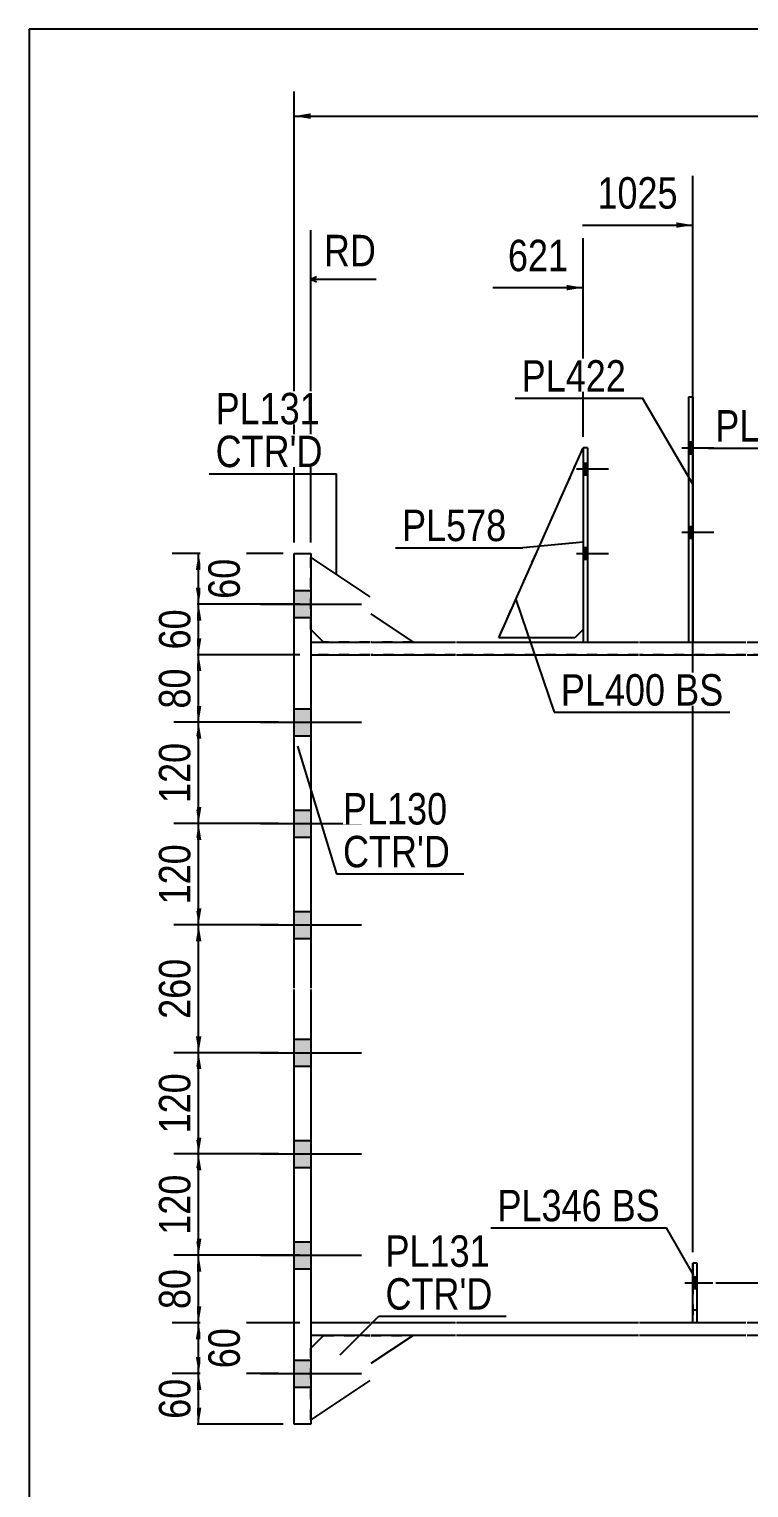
# Model space of a CAD drawing. Header units: millimetres. Extents: x 2 to 405, y 5 to 282.
# Drawn here: x 5 to 70.5, y 149.1 to 282 of the extents above; entities that cross this region are included whole.
import ezdxf

# ---------------------------------------------------------------- set-up
doc = ezdxf.new("R2010")
doc.units = ezdxf.units.MM
doc.linetypes.add('DXK_LINE_DOT1', pattern=[1.8814, 0.9407, -0.9407])
doc.linetypes.add('DXK_LINE_DOT2', pattern=[3.9198, 1.9599, -1.9599])
doc.styles.add('Arial Narrow', font='ARIALN.TTF', dxfattribs={"height": 0.2})

# ---------------------------------------------------------------- blocks, each defined once
blk = doc.blocks.new('Unknown-623477390-1211')
at = {"color": 5, "linetype": 'Continuous'}
for p, q in [((405, 282), (5, 282)), ((5, 282), (5, 5))]:
    blk.add_line(p, q, dxfattribs=at)
blk = doc.blocks.new('Part-623477390-1506 - 1232')
at = {"color": 2, "linetype": 'Continuous'}
for p, q in [((29.12, 234.24), (30.66, 234.24)), ((29.12, 194.62), (29.12, 234.24)), ((30.66, 234.24), (30.66, 194.62)), ((29.12, 154.91), (29.12, 194.52)), ((30.66, 194.52), (30.66, 154.91)), ((30.66, 154.91), (29.12, 154.91))]:
    blk.add_line(p, q, dxfattribs=at)
blk = doc.blocks.new('Part-623477390-1540 - 1232')
at = {"color": 2, "linetype": 'Continuous'}
for p, q in [((30.66, 161.83), (31.81, 162.98)), ((39.97, 162.98), (36.12, 160.42)), ((36.02, 158.87), (30.66, 155.29))]:
    blk.add_line(p, q, dxfattribs=at)
at = {"color": 7, "linetype": 'DXK_LINE_DOT1'}
for p, q in [((31.81, 162.98), (36.02, 162.98)), ((36.12, 162.98), (39.97, 162.98)), ((30.66, 155.29), (30.66, 161.83))]:
    blk.add_line(p, q, dxfattribs=at)
blk = doc.blocks.new('Bolt-623477390-1387 - 1232')
at = {"color": 3, "linetype": 'DXK_LINE_DOT2'}
for p, q in [((64.82, 167.79), (65.82, 167.79)), ((65.44, 168.33), (65.82, 168.33)), ((65.44, 167.25), (65.82, 167.25))]:
    blk.add_line(p, q, dxfattribs=at)
blk = doc.blocks.new('Part-623477390-1323 - 1232')
at = {"color": 7, "linetype": 'DXK_LINE_DOT1'}
for p, q in [((36.02, 225.01), (30.66, 225.01)), ((30.66, 225.01), (30.66, 194.62)), ((43.81, 225.01), (36.12, 225.01)), ((60.49, 225.01), (43.91, 225.01)), ((70.28, 225.01), (60.59, 225.01)), ((86.96, 225.01), (70.38, 225.01)), ((96.56, 225.01), (87.06, 225.01)), ((104.35, 225.01), (96.66, 225.01)), ((127.63, 225.01), (104.45, 225.01)), ((137.42, 225.01), (127.73, 225.01)), ((154.1, 225.01), (137.52, 225.01)), ((163.7, 225.01), (154.2, 225.01)), ((180.3, 225.01), (163.8, 225.01)), ((196.98, 225.01), (180.4, 225.01)), ((200.92, 225.01), (197.08, 225.01)), ((30.66, 194.52), (30.66, 164.14)), ((36.02, 164.14), (30.66, 164.14)), ((43.81, 164.14), (36.12, 164.14)), ((60.49, 164.14), (43.91, 164.14)), ((70.28, 164.14), (60.59, 164.14)), ((86.96, 164.14), (70.38, 164.14)), ((96.56, 164.14), (87.06, 164.14)), ((104.35, 164.14), (96.66, 164.14)), ((127.63, 164.14), (104.45, 164.14)), ((137.42, 164.14), (127.73, 164.14)), ((154.1, 164.14), (137.52, 164.14)), ((163.7, 164.14), (154.2, 164.14)), ((180.3, 164.14), (163.8, 164.14)), ((196.98, 164.14), (180.4, 164.14)), ((200.92, 164.14), (197.08, 164.14))]:
    blk.add_line(p, q, dxfattribs=at)
at = {"color": 2, "linetype": 'Continuous'}
for p, q in [((200.92, 225.01), (200.92, 194.62)), ((200.92, 194.52), (200.92, 164.14))]:
    blk.add_line(p, q, dxfattribs=at)
blk = doc.blocks.new('Bolt-623477390-1388 - 1232')
at = {"linetype": 'Continuous'}
blk.add_hatch(color=3, dxfattribs=at).paths.add_polyline_path([(65.82, 167.25), (65.82, 168.33), (65.44, 168.33), (65.44, 167.25)])
at = {"color": 3, "linetype": 'Continuous'}
for p, q in [((64.71, 167.79), (67.25, 167.79)), ((65.44, 168.33), (65.82, 168.33)), ((65.44, 167.25), (65.82, 167.25))]:
    blk.add_line(p, q, dxfattribs=at)
blk = doc.blocks.new('Part-623477390-1453 - 1232')
at = {"color": 2, "linetype": 'Continuous'}
for p, q in [((36.02, 164.14), (30.66, 164.14)), ((30.66, 164.14), (30.66, 162.98)), ((43.81, 164.14), (36.12, 164.14)), ((60.49, 164.14), (43.91, 164.14)), ((70.28, 164.14), (60.59, 164.14)), ((86.96, 164.14), (70.38, 164.14)), ((96.56, 164.14), (87.06, 164.14)), ((104.35, 164.14), (96.66, 164.14)), ((108.3, 164.14), (104.45, 164.14)), ((108.3, 164.14), (108.3, 162.98)), ((36.02, 162.98), (30.66, 162.98)), ((43.81, 162.98), (36.12, 162.98)), ((60.49, 162.98), (43.91, 162.98)), ((70.28, 162.98), (60.59, 162.98)), ((86.96, 162.98), (70.38, 162.98)), ((96.56, 162.98), (87.06, 162.98)), ((104.35, 162.98), (96.66, 162.98)), ((108.3, 162.98), (104.45, 162.98))]:
    blk.add_line(p, q, dxfattribs=at)
blk = doc.blocks.new('Bolt-623477390-1394 - 1232')
at = {"linetype": 'Continuous'}
for points in [[(65.44, 243.32), (65.44, 244.39), (65.05, 244.39), (65.05, 243.32)], [(65.44, 243.32), (65.44, 244.39), (65.05, 244.39), (65.05, 243.32)], [(65.44, 235.62), (65.44, 236.7), (65.05, 236.7), (65.05, 235.62)], [(65.44, 235.62), (65.44, 236.7), (65.05, 236.7), (65.05, 235.62)]]:
    blk.add_hatch(color=3, dxfattribs=at).paths.add_polyline_path(points)
at = {"color": 3, "linetype": 'Continuous'}
for p, q in [((64.44, 243.85), (67.36, 243.85)), ((64.44, 243.85), (67.36, 243.85)), ((65.05, 244.39), (65.44, 244.39)), ((65.05, 244.39), (65.44, 244.39)), ((65.05, 243.32), (65.44, 243.32)), ((65.05, 243.32), (65.44, 243.32)), ((65.05, 236.7), (65.44, 236.7)), ((65.05, 236.7), (65.44, 236.7)), ((64.44, 236.16), (67.36, 236.16)), ((64.44, 236.16), (67.36, 236.16)), ((65.05, 235.62), (65.44, 235.62)), ((65.05, 235.62), (65.44, 235.62))]:
    blk.add_line(p, q, dxfattribs=at)
blk = doc.blocks.new('Part-623477390-1426 - 1232')
at = {"color": 2, "linetype": 'Continuous'}
for p, q in [((30.66, 226.16), (36.02, 226.16)), ((30.66, 226.16), (30.66, 225.01)), ((36.12, 226.16), (43.81, 226.16)), ((43.91, 226.16), (60.49, 226.16)), ((60.59, 226.16), (70.28, 226.16)), ((70.38, 226.16), (86.96, 226.16)), ((87.06, 226.16), (96.56, 226.16)), ((96.66, 226.16), (100.51, 226.16)), ((100.51, 226.16), (100.51, 225.01)), ((30.66, 225.01), (36.02, 225.01)), ((36.12, 225.01), (43.81, 225.01)), ((43.91, 225.01), (60.49, 225.01)), ((60.59, 225.01), (70.28, 225.01)), ((70.38, 225.01), (86.96, 225.01)), ((87.06, 225.01), (96.56, 225.01)), ((96.66, 225.01), (100.51, 225.01))]:
    blk.add_line(p, q, dxfattribs=at)
blk = doc.blocks.new('Part-623477390-1752 - 1232')
at = {"color": 7, "linetype": 'DXK_LINE_DOT1'}
for p, q in [((65.44, 169.56), (65.44, 164.18)), ((65.82, 169.56), (65.44, 169.56)), ((65.82, 164.18), (65.82, 169.56)), ((65.44, 164.18), (65.82, 164.18))]:
    blk.add_line(p, q, dxfattribs=at)
blk = doc.blocks.new('Part-623477390-1535 - 1232')
at = {"color": 2, "linetype": 'Continuous'}
for p, q in [((30.66, 233.85), (36.02, 230.28)), ((36.12, 228.72), (39.97, 226.16)), ((31.81, 226.16), (30.66, 227.31))]:
    blk.add_line(p, q, dxfattribs=at)
at = {"color": 7, "linetype": 'DXK_LINE_DOT1'}
for p, q in [((30.66, 227.31), (30.66, 233.85)), ((36.02, 226.16), (31.81, 226.16)), ((39.97, 226.16), (36.12, 226.16))]:
    blk.add_line(p, q, dxfattribs=at)
blk = doc.blocks.new('Part-623477390-1717 - 1232')
at = {"color": 2, "linetype": 'Continuous'}
for p, q in [((65.44, 248.47), (65.05, 248.47)), ((65.05, 248.47), (65.05, 226.16)), ((65.44, 248.47), (65.44, 226.16))]:
    blk.add_line(p, q, dxfattribs=at)
at = {"color": 7, "linetype": 'DXK_LINE_DOT1'}
blk.add_line((65.05, 226.16), (65.44, 226.16), dxfattribs=at)
blk = doc.blocks.new('Part-623477390-1747 - 1232')
at = {"color": 2, "linetype": 'Continuous'}
for p, q in [((65.44, 164.18), (65.44, 169.56)), ((65.82, 169.56), (65.44, 169.56)), ((65.82, 164.18), (65.82, 169.56)), ((65.44, 164.18), (65.82, 164.18))]:
    blk.add_line(p, q, dxfattribs=at)
at = {"color": 7, "linetype": 'DXK_LINE_DOT1'}
blk.add_line((65.44, 165.33), (65.82, 165.33), dxfattribs=at)
blk = doc.blocks.new('Bolt-623477390-1771 - 1232')
at = {"linetype": 'Continuous'}
for points in [[(29.12, 230.85), (29.12, 228.39), (30.66, 228.39), (30.66, 230.85)], [(29.12, 230.85), (29.12, 228.39), (30.66, 228.39), (30.66, 230.85)], [(29.12, 220.08), (29.12, 217.62), (30.66, 217.62), (30.66, 220.08)], [(29.12, 220.08), (29.12, 217.62), (30.66, 217.62), (30.66, 220.08)], [(29.12, 210.85), (29.12, 208.39), (30.66, 208.39), (30.66, 210.85)], [(29.12, 210.85), (29.12, 208.39), (30.66, 208.39), (30.66, 210.85)], [(29.12, 201.62), (29.12, 199.16), (30.66, 199.16), (30.66, 201.62)], [(29.12, 201.62), (29.12, 199.16), (30.66, 199.16), (30.66, 201.62)], [(29.12, 189.98), (29.12, 187.52), (30.66, 187.52), (30.66, 189.98)], [(29.12, 189.98), (29.12, 187.52), (30.66, 187.52), (30.66, 189.98)], [(29.12, 180.75), (29.12, 178.29), (30.66, 178.29), (30.66, 180.75)], [(29.12, 180.75), (29.12, 178.29), (30.66, 178.29), (30.66, 180.75)], [(29.12, 171.52), (29.12, 169.06), (30.66, 169.06), (30.66, 171.52)], [(29.12, 171.52), (29.12, 169.06), (30.66, 169.06), (30.66, 171.52)], [(29.12, 160.75), (29.12, 158.29), (30.66, 158.29), (30.66, 160.75)], [(29.12, 160.75), (29.12, 158.29), (30.66, 158.29), (30.66, 160.75)]]:
    blk.add_hatch(color=3, dxfattribs=at).paths.add_polyline_path(points)
at = {"color": 3, "linetype": 'Continuous'}
for p, q in [((29.12, 230.85), (30.66, 230.85)), ((29.12, 230.85), (30.66, 230.85)), ((26.06, 229.62), (35.27, 229.62)), ((26.06, 229.62), (35.27, 229.62)), ((29.12, 228.39), (30.66, 228.39)), ((29.12, 228.39), (30.66, 228.39)), ((29.12, 220.08), (30.66, 220.08)), ((29.12, 220.08), (30.66, 220.08)), ((26.06, 218.85), (35.27, 218.85)), ((26.06, 218.85), (35.27, 218.85)), ((29.12, 217.62), (30.66, 217.62)), ((29.12, 217.62), (30.66, 217.62)), ((29.12, 210.85), (30.66, 210.85)), ((29.12, 210.85), (30.66, 210.85)), ((26.06, 209.62), (35.27, 209.62)), ((26.06, 209.62), (35.27, 209.62)), ((29.12, 208.39), (30.66, 208.39)), ((29.12, 208.39), (30.66, 208.39)), ((29.12, 201.62), (30.66, 201.62)), ((29.12, 201.62), (30.66, 201.62)), ((26.06, 200.39), (35.27, 200.39)), ((26.06, 200.39), (35.27, 200.39)), ((29.12, 199.16), (30.66, 199.16)), ((29.12, 199.16), (30.66, 199.16)), ((26.06, 188.75), (35.27, 188.75)), ((26.06, 188.75), (35.27, 188.75)), ((29.12, 189.98), (30.66, 189.98)), ((29.12, 189.98), (30.66, 189.98)), ((29.12, 187.52), (30.66, 187.52)), ((29.12, 187.52), (30.66, 187.52)), ((29.12, 180.75), (30.66, 180.75)), ((29.12, 180.75), (30.66, 180.75)), ((26.06, 179.52), (35.27, 179.52)), ((26.06, 179.52), (35.27, 179.52)), ((29.12, 178.29), (30.66, 178.29)), ((29.12, 178.29), (30.66, 178.29)), ((29.12, 171.52), (30.66, 171.52)), ((29.12, 171.52), (30.66, 171.52)), ((26.06, 170.29), (35.27, 170.29)), ((26.06, 170.29), (35.27, 170.29)), ((29.12, 169.06), (30.66, 169.06)), ((29.12, 169.06), (30.66, 169.06)), ((26.06, 159.52), (35.27, 159.52)), ((26.06, 159.52), (35.27, 159.52)), ((29.12, 160.75), (30.66, 160.75)), ((29.12, 160.75), (30.66, 160.75)), ((29.12, 158.29), (30.66, 158.29)), ((29.12, 158.29), (30.66, 158.29))]:
    blk.add_line(p, q, dxfattribs=at)
blk = doc.blocks.new('Bolt-623477390-1835 - 1232')
at = {"linetype": 'Continuous'}
for points in [[(55.84, 241.39), (55.84, 242.47), (55.45, 242.47), (55.45, 241.39)], [(55.84, 241.39), (55.84, 242.47), (55.45, 242.47), (55.45, 241.39)], [(55.84, 241.39), (55.84, 242.47), (55.45, 242.47), (55.45, 241.39)], [(55.84, 233.7), (55.84, 234.78), (55.45, 234.78), (55.45, 233.7)], [(55.84, 233.7), (55.84, 234.78), (55.45, 234.78), (55.45, 233.7)], [(55.84, 233.7), (55.84, 234.78), (55.45, 234.78), (55.45, 233.7)]]:
    blk.add_hatch(color=3, dxfattribs=at).paths.add_polyline_path(points)
at = {"color": 3, "linetype": 'Continuous'}
for p, q in [((54.84, 241.93), (57.76, 241.93)), ((54.84, 241.93), (57.76, 241.93)), ((54.84, 241.93), (57.76, 241.93)), ((55.45, 242.47), (55.84, 242.47)), ((55.45, 242.47), (55.84, 242.47)), ((55.45, 242.47), (55.84, 242.47)), ((55.45, 241.39), (55.84, 241.39)), ((55.45, 241.39), (55.84, 241.39)), ((55.45, 241.39), (55.84, 241.39)), ((54.84, 234.24), (57.76, 234.24)), ((54.84, 234.24), (57.76, 234.24)), ((54.84, 234.24), (57.76, 234.24)), ((55.45, 234.78), (55.84, 234.78)), ((55.45, 234.78), (55.84, 234.78)), ((55.45, 234.78), (55.84, 234.78)), ((55.45, 233.7), (55.84, 233.7)), ((55.45, 233.7), (55.84, 233.7)), ((55.45, 233.7), (55.84, 233.7))]:
    blk.add_line(p, q, dxfattribs=at)
blk = doc.blocks.new('Part-623477390-4532 - 1232')
at = {"color": 2, "linetype": 'Continuous'}
for p, q in [((55.84, 243.85), (55.45, 243.85)), ((55.45, 243.85), (55.45, 226.16)), ((55.84, 243.85), (55.84, 226.16))]:
    blk.add_line(p, q, dxfattribs=at)
at = {"color": 7, "linetype": 'DXK_LINE_DOT1'}
blk.add_line((55.45, 226.16), (55.84, 226.16), dxfattribs=at)
blk = doc.blocks.new('Part-623477390-9589 - 1232')
at = {"color": 2, "linetype": 'Continuous'}
for p, q in [((47.76, 226.55), (55.45, 243.85)), ((55.45, 227.31), (54.68, 226.55)), ((54.68, 226.55), (47.76, 226.55))]:
    blk.add_line(p, q, dxfattribs=at)
at = {"color": 7, "linetype": 'DXK_LINE_DOT1'}
blk.add_line((55.45, 243.85), (55.45, 227.31), dxfattribs=at)
blk = doc.blocks.new('Part-623477390-9599 - 1232')
at = {"color": 7, "linetype": 'DXK_LINE_DOT1'}
for p, q in [((47.76, 226.55), (55.45, 243.85)), ((55.45, 227.31), (54.68, 226.55)), ((54.68, 226.55), (47.76, 226.55))]:
    blk.add_line(p, q, dxfattribs=at)
blk = doc.blocks.new('StraightDimension-623477390-2205 - 1232')
at = {"linetype": 'Continuous'}
for points in [[(75.29, 223.51), (75.54, 225.01), (75.79, 223.51)], [(75.79, 169.29), (75.54, 167.79), (75.29, 169.29)]]:
    blk.add_hatch(color=7, dxfattribs=at).paths.add_polyline_path(points)
at = {"color": 7, "linetype": 'Continuous'}
for p, q in [((136.5, 225.01), (73.29, 225.01)), ((75.54, 167.79), (75.54, 225.01)), ((67.53, 167.79), (77.94, 167.79))]:
    blk.add_line(p, q, dxfattribs=at)
at = {"color": 0, "linetype": 'Continuous'}
blk.add_wipeout([(80.64, 196.01), (76.44, 196.01), (76.44, 188.42), (80.64, 188.42)], dxfattribs=at)
at = {"color": 3, "linetype": 'Continuous', "style": 'Arial Narrow'}
blk.add_text('TYP', height=2.863, rotation=90.0002, dxfattribs=at).set_placement((80.04, 189.02))
at = {"color": 0}
blk.add_wipeout([(75.39, 199.74), (71.19, 199.74), (71.19, 193.06), (75.39, 193.06)], dxfattribs=at)
at = {"color": 3, "style": 'Arial Narrow'}
blk.add_text('852', height=2.863, rotation=90.0002, dxfattribs=at).set_placement((74.79, 193.66))
blk = doc.blocks.new('StraightDimension-623477390-10682 - 1232')
at = {"linetype": 'Continuous'}
for points in [[(20.18, 187.25), (20.43, 188.75), (20.68, 187.25)], [(20.68, 181.02), (20.43, 179.52), (20.18, 181.02)]]:
    blk.add_hatch(color=7, dxfattribs=at).paths.add_polyline_path(points)
at = {"color": 7, "linetype": 'Continuous'}
for p, q in [((27.72, 188.75), (18.18, 188.75)), ((20.43, 179.52), (20.43, 188.75)), ((27.71, 179.52), (18.18, 179.52))]:
    blk.add_line(p, q, dxfattribs=at)
at = {"color": 0}
blk.add_wipeout([(20.28, 187.48), (16.08, 187.48), (16.08, 180.8), (20.28, 180.8)], dxfattribs=at)
at = {"color": 3, "style": 'Arial Narrow'}
blk.add_text('120', height=2.863, rotation=90.0002, dxfattribs=at).set_placement((19.68, 181.4))
blk = doc.blocks.new('StraightDimension-623477390-10686 - 1232')
at = {"linetype": 'Continuous'}
for points in [[(20.18, 158.02), (20.43, 159.52), (20.68, 158.02)], [(20.68, 156.41), (20.43, 154.91), (20.18, 156.41)]]:
    blk.add_hatch(color=7, dxfattribs=at).paths.add_polyline_path(points)
at = {"color": 7, "linetype": 'Continuous'}
for p, q in [((27.72, 159.52), (18.18, 159.52)), ((20.43, 154.91), (20.43, 159.52)), ((28.12, 154.91), (18.18, 154.91))]:
    blk.add_line(p, q, dxfattribs=at)
at = {"color": 0}
blk.add_wipeout([(20.28, 159.64), (16.08, 159.64), (16.08, 154.79), (20.28, 154.79)], dxfattribs=at)
at = {"color": 3, "style": 'Arial Narrow'}
blk.add_text('60', height=2.863, rotation=90.0002, dxfattribs=at).set_placement((19.68, 155.39))
blk = doc.blocks.new('StraightDimension-623477390-18074 - 1232')
at = {"linetype": 'Continuous'}
blk.add_hatch(color=7, dxfattribs=at).paths.add_polyline_path([(53.95, 258.7), (55.45, 258.45), (53.95, 258.2)])
at = {"color": 7, "linetype": 'Continuous'}
for p, q in [((55.45, 244.85), (55.45, 262.95)), ((47.22, 258.45), (55.45, 258.45))]:
    blk.add_line(p, q, dxfattribs=at)
at = {"color": 0, "linetype": 'Continuous'}
blk.add_wipeout([(37.19, 259.8), (37.19, 264), (31.24, 264), (31.24, 259.8)], dxfattribs=at)
at = {"color": 7, "linetype": 'Continuous'}
for p, q in [((30.66, 235.24), (30.66, 263.7)), ((31.16, 259.45), (30.66, 259.2)), ((31.16, 258.95), (30.66, 259.2)), ((36.59, 259.2), (30.66, 259.2))]:
    blk.add_line(p, q, dxfattribs=at)
at = {"color": 3, "linetype": 'Continuous', "style": 'Arial Narrow'}
blk.add_text('RD', height=2.863, dxfattribs=at).set_placement((31.84, 260.4))
at = {"color": 0}
blk.add_wipeout([(54.68, 259.35), (54.68, 263.55), (48, 263.55), (48, 259.35)], dxfattribs=at)
at = {"color": 3, "style": 'Arial Narrow'}
blk.add_text('621', height=2.863, dxfattribs=at).set_placement((48.6, 259.95))
blk = doc.blocks.new('StraightDimension-623477390-10678 - 1232')
at = {"linetype": 'Continuous'}
for points in [[(20.18, 223.51), (20.43, 225.01), (20.68, 223.51)], [(20.68, 220.35), (20.43, 218.85), (20.18, 220.35)]]:
    blk.add_hatch(color=7, dxfattribs=at).paths.add_polyline_path(points)
at = {"color": 7, "linetype": 'Continuous'}
for p, q in [((29.66, 225.01), (18.18, 225.01)), ((20.43, 218.85), (20.43, 225.01)), ((27.72, 218.85), (18.18, 218.85))]:
    blk.add_line(p, q, dxfattribs=at)
at = {"color": 0}
blk.add_wipeout([(20.28, 224.36), (16.08, 224.36), (16.08, 219.5), (20.28, 219.5)], dxfattribs=at)
at = {"color": 3, "style": 'Arial Narrow'}
blk.add_text('80', height=2.863, rotation=90.0002, dxfattribs=at).set_placement((19.68, 220.1))
blk = doc.blocks.new('StraightDimension-623477390-2315 - 1232')
at = {"linetype": 'Continuous'}
blk.add_hatch(color=7, dxfattribs=at).paths.add_polyline_path([(30.62, 273.83), (29.12, 274.08), (30.62, 274.33)])
at = {"color": 7, "linetype": 'Continuous'}
for p, q in [((29.12, 235.24), (29.12, 276.33)), ((29.12, 274.08), (378.18, 274.08))]:
    blk.add_line(p, q, dxfattribs=at)
blk = doc.blocks.new('StraightDimension-623477390-10676 - 1232')
at = {"linetype": 'Continuous'}
for points in [[(20.18, 232.74), (20.43, 234.24), (20.68, 232.74)], [(20.68, 231.12), (20.43, 229.62), (20.18, 231.12)]]:
    blk.add_hatch(color=7, dxfattribs=at).paths.add_polyline_path(points)
at = {"color": 7, "linetype": 'Continuous'}
for p, q in [((28.12, 234.24), (18.03, 234.24)), ((20.43, 229.62), (20.43, 234.24)), ((29.66, 229.62), (18.03, 229.62))]:
    blk.add_line(p, q, dxfattribs=at)
at = {"color": 0}
blk.add_wipeout([(24.78, 234.36), (20.58, 234.36), (20.58, 229.5), (24.78, 229.5)], dxfattribs=at)
at = {"color": 3, "style": 'Arial Narrow'}
blk.add_text('60', height=2.863, rotation=90.0002, dxfattribs=at).set_placement((24.18, 230.1))
blk = doc.blocks.new('StraightDimension-623477390-10677 - 1232')
at = {"linetype": 'Continuous'}
for points in [[(20.18, 228.12), (20.43, 229.62), (20.68, 228.12)], [(20.68, 226.51), (20.43, 225.01), (20.18, 226.51)]]:
    blk.add_hatch(color=7, dxfattribs=at).paths.add_polyline_path(points)
at = {"color": 7, "linetype": 'Continuous'}
for p, q in [((29.66, 229.62), (18.18, 229.62)), ((20.43, 225.01), (20.43, 229.62)), ((29.66, 225.01), (18.18, 225.01))]:
    blk.add_line(p, q, dxfattribs=at)
at = {"color": 0}
blk.add_wipeout([(20.28, 229.74), (16.08, 229.74), (16.08, 224.89), (20.28, 224.89)], dxfattribs=at)
at = {"color": 3, "style": 'Arial Narrow'}
blk.add_text('60', height=2.863, rotation=90.0002, dxfattribs=at).set_placement((19.68, 225.49))
blk = doc.blocks.new('StraightDimension-623477390-10679 - 1232')
at = {"linetype": 'Continuous'}
for points in [[(20.18, 217.35), (20.43, 218.85), (20.68, 217.35)], [(20.68, 211.12), (20.43, 209.62), (20.18, 211.12)]]:
    blk.add_hatch(color=7, dxfattribs=at).paths.add_polyline_path(points)
at = {"color": 7, "linetype": 'Continuous'}
for p, q in [((27.72, 218.85), (18.18, 218.85)), ((20.43, 209.62), (20.43, 218.85)), ((27.72, 209.62), (18.18, 209.62))]:
    blk.add_line(p, q, dxfattribs=at)
at = {"color": 0}
blk.add_wipeout([(20.28, 217.58), (16.08, 217.58), (16.08, 210.9), (20.28, 210.9)], dxfattribs=at)
at = {"color": 3, "style": 'Arial Narrow'}
blk.add_text('120', height=2.863, rotation=90.0002, dxfattribs=at).set_placement((19.68, 211.5))
blk = doc.blocks.new('StraightDimension-623477390-10680 - 1232')
at = {"linetype": 'Continuous'}
for points in [[(20.18, 208.12), (20.43, 209.62), (20.68, 208.12)], [(20.68, 201.89), (20.43, 200.39), (20.18, 201.89)]]:
    blk.add_hatch(color=7, dxfattribs=at).paths.add_polyline_path(points)
at = {"color": 7, "linetype": 'Continuous'}
for p, q in [((27.72, 209.62), (18.18, 209.62)), ((20.43, 200.39), (20.43, 209.62)), ((27.72, 200.39), (18.18, 200.39))]:
    blk.add_line(p, q, dxfattribs=at)
at = {"color": 0}
blk.add_wipeout([(20.28, 208.35), (16.08, 208.35), (16.08, 201.66), (20.28, 201.66)], dxfattribs=at)
at = {"color": 3, "style": 'Arial Narrow'}
blk.add_text('120', height=2.863, rotation=90.0002, dxfattribs=at).set_placement((19.68, 202.26))
blk = doc.blocks.new('StraightDimension-623477390-10681 - 1232')
at = {"linetype": 'Continuous'}
for points in [[(20.18, 198.89), (20.43, 200.39), (20.68, 198.89)], [(20.68, 190.25), (20.43, 188.75), (20.18, 190.25)]]:
    blk.add_hatch(color=7, dxfattribs=at).paths.add_polyline_path(points)
at = {"color": 7, "linetype": 'Continuous'}
for p, q in [((27.72, 200.39), (18.18, 200.39)), ((20.43, 188.75), (20.43, 200.39)), ((27.72, 188.75), (18.18, 188.75))]:
    blk.add_line(p, q, dxfattribs=at)
at = {"color": 0}
blk.add_wipeout([(20.28, 197.91), (16.08, 197.91), (16.08, 191.23), (20.28, 191.23)], dxfattribs=at)
at = {"color": 3, "style": 'Arial Narrow'}
blk.add_text('260', height=2.863, rotation=90.0002, dxfattribs=at).set_placement((19.68, 191.83))
blk = doc.blocks.new('StraightDimension-623477390-10683 - 1232')
at = {"linetype": 'Continuous'}
for points in [[(20.18, 178.02), (20.43, 179.52), (20.68, 178.02)], [(20.68, 171.79), (20.43, 170.29), (20.18, 171.79)]]:
    blk.add_hatch(color=7, dxfattribs=at).paths.add_polyline_path(points)
at = {"color": 7, "linetype": 'Continuous'}
for p, q in [((27.71, 179.52), (18.18, 179.52)), ((20.43, 170.29), (20.43, 179.52)), ((29.66, 170.29), (18.18, 170.29))]:
    blk.add_line(p, q, dxfattribs=at)
at = {"color": 0}
blk.add_wipeout([(20.28, 178.25), (16.08, 178.25), (16.08, 171.56), (20.28, 171.56)], dxfattribs=at)
at = {"color": 3, "style": 'Arial Narrow'}
blk.add_text('120', height=2.863, rotation=90.0002, dxfattribs=at).set_placement((19.68, 172.16))
blk = doc.blocks.new('StraightDimension-623477390-10684 - 1232')
at = {"linetype": 'Continuous'}
for points in [[(20.18, 168.79), (20.43, 170.29), (20.68, 168.79)], [(20.68, 165.64), (20.43, 164.14), (20.18, 165.64)]]:
    blk.add_hatch(color=7, dxfattribs=at).paths.add_polyline_path(points)
at = {"color": 7, "linetype": 'Continuous'}
for p, q in [((29.66, 170.29), (18.18, 170.29)), ((20.43, 164.14), (20.43, 170.29)), ((29.66, 164.14), (18.18, 164.14))]:
    blk.add_line(p, q, dxfattribs=at)
at = {"color": 0}
blk.add_wipeout([(20.28, 169.64), (16.08, 169.64), (16.08, 164.79), (20.28, 164.79)], dxfattribs=at)
at = {"color": 3, "style": 'Arial Narrow'}
blk.add_text('80', height=2.863, rotation=90.0002, dxfattribs=at).set_placement((19.68, 165.39))
blk = doc.blocks.new('StraightDimension-623477390-10685 - 1232')
at = {"linetype": 'Continuous'}
for points in [[(20.18, 162.64), (20.43, 164.14), (20.68, 162.64)], [(20.68, 161.02), (20.43, 159.52), (20.18, 161.02)]]:
    blk.add_hatch(color=7, dxfattribs=at).paths.add_polyline_path(points)
at = {"color": 7, "linetype": 'Continuous'}
for p, q in [((29.66, 164.14), (18.03, 164.14)), ((20.43, 159.52), (20.43, 164.14)), ((27.72, 159.52), (18.03, 159.52))]:
    blk.add_line(p, q, dxfattribs=at)
at = {"color": 0}
blk.add_wipeout([(24.78, 164.26), (20.58, 164.26), (20.58, 159.4), (24.78, 159.4)], dxfattribs=at)
at = {"color": 3, "style": 'Arial Narrow'}
blk.add_text('60', height=2.863, rotation=90.0002, dxfattribs=at).set_placement((24.18, 160))
blk = doc.blocks.new('StraightDimension-623477390-18073 - 1232')
at = {"linetype": 'Continuous'}
blk.add_hatch(color=7, dxfattribs=at).paths.add_polyline_path([(63.94, 264.4), (65.44, 264.15), (63.94, 263.9)])
at = {"color": 7, "linetype": 'Continuous'}
for p, q in [((65.44, 170.56), (65.44, 268.65)), ((55.38, 264.15), (65.44, 264.15))]:
    blk.add_line(p, q, dxfattribs=at)
at = {"color": 0}
blk.add_wipeout([(64.66, 265.05), (64.66, 269.25), (56.15, 269.25), (56.15, 265.05)], dxfattribs=at)
at = {"color": 3, "style": 'Arial Narrow'}
blk.add_text('1025', height=2.863, dxfattribs=at).set_placement((56.75, 265.65))
blk = doc.blocks.new('Mark-623477390-1536 - 1232')
at = {"color": 0}
for points in [[(46.95, 169.24), (46.95, 172.24), (37.45, 172.24), (37.45, 169.24)], [(47.2, 165.34), (47.2, 168.34), (37.45, 168.34), (37.45, 165.34)]]:
    blk.add_wipeout(points, dxfattribs=at)
for points in [[(46.95, 169.24), (46.95, 172.24), (37.45, 172.24), (37.45, 169.24)], [(47.2, 165.34), (47.2, 168.34), (37.45, 168.34), (37.45, 165.34)]]:
    blk.add_wipeout(points, dxfattribs=at)
at = {"color": 7, "linetype": 'Continuous'}
for p, q in [((33.31, 161.21), (36.85, 164.74)), ((36.85, 164.74), (48.45, 164.74))]:
    blk.add_line(p, q, dxfattribs=at)
at = {"color": 3, "style": 'Arial Narrow'}
blk.add_text('PL131', height=2.863, dxfattribs=at).set_placement((37.45, 169.24))
at = {"color": 1, "style": 'Arial Narrow'}
blk.add_text("CTR'D", height=2.863, dxfattribs=at).set_placement((37.45, 165.34))
blk = doc.blocks.new('Mark-623477390-1531 - 1232')
at = {"color": 7, "linetype": 'Continuous'}
blk.add_line((32.99, 232.29), (32.99, 241.5), dxfattribs=at)
at = {"color": 0}
for points in [[(31.49, 246), (31.49, 249), (21.98, 249), (21.98, 246)], [(31.74, 242.1), (31.74, 245.1), (21.98, 245.1), (21.98, 242.1)]]:
    blk.add_wipeout(points, dxfattribs=at)
for points in [[(31.49, 246), (31.49, 249), (21.98, 249), (21.98, 246)], [(31.74, 242.1), (31.74, 245.1), (21.98, 245.1), (21.98, 242.1)]]:
    blk.add_wipeout(points, dxfattribs=at)
at = {"color": 7, "linetype": 'Continuous'}
blk.add_line((21.38, 241.5), (32.99, 241.5), dxfattribs=at)
at = {"color": 3, "style": 'Arial Narrow'}
blk.add_text('PL131', height=2.863, dxfattribs=at).set_placement((21.98, 246))
at = {"color": 1, "style": 'Arial Narrow'}
blk.add_text("CTR'D", height=2.863, dxfattribs=at).set_placement((21.98, 242.1))
blk = doc.blocks.new('Mark-623477390-1502 - 1232')
at = {"color": 0}
for points in [[(43.09, 209.54), (43.09, 212.54), (33.58, 212.54), (33.58, 209.54)], [(43.34, 205.64), (43.34, 208.64), (33.58, 208.64), (33.58, 205.64)]]:
    blk.add_wipeout(points, dxfattribs=at)
for points in [[(43.09, 209.54), (43.09, 212.54), (33.58, 212.54), (33.58, 209.54)], [(43.34, 205.64), (43.34, 208.64), (33.58, 208.64), (33.58, 205.64)]]:
    blk.add_wipeout(points, dxfattribs=at)
at = {"color": 7, "linetype": 'Continuous'}
for p, q in [((29.45, 216.68), (32.98, 205.04)), ((32.98, 205.04), (44.59, 205.04))]:
    blk.add_line(p, q, dxfattribs=at)
at = {"color": 3, "style": 'Arial Narrow'}
blk.add_text('PL130', height=2.863, dxfattribs=at).set_placement((33.58, 209.54))
at = {"color": 1, "style": 'Arial Narrow'}
blk.add_text("CTR'D", height=2.863, dxfattribs=at).set_placement((33.58, 205.64))
blk = doc.blocks.new('Mark-623477390-1713 - 1232')
at = {"color": 7, "linetype": 'Continuous'}
blk.add_line((65.44, 240.55), (60.86, 248.38), dxfattribs=at)
at = {"color": 0}
blk.add_wipeout([(59.36, 248.98), (59.36, 251.98), (49.85, 251.98), (49.85, 248.98)], dxfattribs=at)
blk.add_wipeout([(59.36, 248.98), (59.36, 251.98), (49.85, 251.98), (49.85, 248.98)], dxfattribs=at)
at = {"color": 7, "linetype": 'Continuous'}
blk.add_line((49.25, 248.38), (60.86, 248.38), dxfattribs=at)
at = {"color": 3, "style": 'Arial Narrow'}
blk.add_text('PL422', height=2.863, dxfattribs=at).set_placement((49.85, 248.98))
blk = doc.blocks.new('Mark-623477390-1824 - 1232')
at = {"color": 7, "linetype": 'Continuous'}
blk.add_line((82.02, 240.29), (78.49, 243.83), dxfattribs=at)
at = {"color": 0}
blk.add_wipeout([(76.99, 244.43), (76.99, 247.43), (67.48, 247.43), (67.48, 244.43)], dxfattribs=at)
blk.add_wipeout([(76.99, 244.43), (76.99, 247.43), (67.48, 247.43), (67.48, 244.43)], dxfattribs=at)
at = {"color": 7, "linetype": 'Continuous'}
blk.add_line((66.88, 243.83), (78.49, 243.83), dxfattribs=at)
at = {"color": 3, "style": 'Arial Narrow'}
blk.add_text('PL578', height=2.863, dxfattribs=at).set_placement((67.48, 244.43))
blk = doc.blocks.new('MarkSet-623477390-2356 - 1232')
at = {"color": 0}
for points in [[(57.15, 173.39), (57.15, 176.39), (47.65, 176.39), (47.65, 173.39)], [(62.44, 173.39), (62.44, 176.39), (58.05, 176.39), (58.05, 173.39)]]:
    blk.add_wipeout(points, dxfattribs=at)
for points in [[(57.15, 173.39), (57.15, 176.39), (47.65, 176.39), (47.65, 173.39)], [(62.44, 173.39), (62.44, 176.39), (58.05, 176.39), (58.05, 173.39)]]:
    blk.add_wipeout(points, dxfattribs=at)
at = {"color": 7, "linetype": 'Continuous'}
for p in [(47.05, 172.79), (65.54, 168.46)]:
    blk.add_line(p, (63.04, 172.79), dxfattribs=at)
at = {"color": 3, "style": 'Arial Narrow'}
for s, p in [('PL346', (47.65, 173.39)), ('BS', (58.05, 173.39))]:
    blk.add_text(s, height=2.863, dxfattribs=at).set_placement(p)
blk = doc.blocks.new('Mark-623477390-4563 - 1232')
at = {"color": 7, "linetype": 'Continuous'}
blk.add_line((55.45, 235.25), (49.96, 234.76), dxfattribs=at)
at = {"color": 0}
blk.add_wipeout([(48.46, 235.36), (48.46, 238.36), (38.96, 238.36), (38.96, 235.36)], dxfattribs=at)
blk.add_wipeout([(48.46, 235.36), (48.46, 238.36), (38.96, 238.36), (38.96, 235.36)], dxfattribs=at)
at = {"color": 7, "linetype": 'Continuous'}
blk.add_line((38.36, 234.76), (49.96, 234.76), dxfattribs=at)
at = {"color": 3, "style": 'Arial Narrow'}
blk.add_text('PL578', height=2.863, dxfattribs=at).set_placement((38.96, 235.36))
blk = doc.blocks.new('MarkSet-623477390-9737 - 1232')
at = {"color": 0}
for points in [[(62.93, 220.37), (62.93, 223.37), (53.42, 223.37), (53.42, 220.37)], [(68.21, 220.37), (68.21, 223.37), (63.83, 223.37), (63.83, 220.37)]]:
    blk.add_wipeout(points, dxfattribs=at)
for points in [[(62.93, 220.37), (62.93, 223.37), (53.42, 223.37), (53.42, 220.37)], [(68.21, 220.37), (68.21, 223.37), (63.83, 223.37), (63.83, 220.37)]]:
    blk.add_wipeout(points, dxfattribs=at)
at = {"color": 7, "linetype": 'Continuous'}
for p, q in [((49.32, 230.03), (52.82, 219.77)), ((52.82, 219.77), (68.81, 219.77))]:
    blk.add_line(p, q, dxfattribs=at)
at = {"color": 3, "style": 'Arial Narrow'}
for s, p in [('PL400', (53.42, 220.37)), ('BS', (63.83, 220.37))]:
    blk.add_text(s, height=2.863, dxfattribs=at).set_placement(p)

msp = doc.modelspace()

# ---------------------------------------------------------------- block references
for name in ['Unknown-623477390-1211', 'Part-623477390-1717 - 1232', 'Part-623477390-9589 - 1232', 'Part-623477390-9599 - 1232', 'Part-623477390-4532 - 1232', 'Bolt-623477390-1394 - 1232', 'Bolt-623477390-1835 - 1232', 'Part-623477390-1506 - 1232', 'Part-623477390-1535 - 1232', 'Bolt-623477390-1771 - 1232', 'Part-623477390-1426 - 1232', 'Part-623477390-1323 - 1232', 'Part-623477390-1752 - 1232', 'Part-623477390-1747 - 1232', 'Bolt-623477390-1388 - 1232', 'Bolt-623477390-1387 - 1232', 'Part-623477390-1453 - 1232', 'Part-623477390-1540 - 1232']:
    msp.add_blockref(name, (0, 0))

# ---------------------------------------------------------------- next in the draw order: block references
for name in ['StraightDimension-623477390-18074 - 1232', 'StraightDimension-623477390-10676 - 1232', 'StraightDimension-623477390-10678 - 1232', 'StraightDimension-623477390-2205 - 1232', 'Mark-623477390-1502 - 1232', 'StraightDimension-623477390-10682 - 1232', 'Mark-623477390-1536 - 1232', 'StraightDimension-623477390-10686 - 1232']:
    msp.add_blockref(name, (0, 0))

# ---------------------------------------------------------------- next in the draw order: block references
for name in ['StraightDimension-623477390-2315 - 1232', 'StraightDimension-623477390-10677 - 1232', 'StraightDimension-623477390-10679 - 1232', 'StraightDimension-623477390-10683 - 1232']:
    msp.add_blockref(name, (0, 0))

# ---------------------------------------------------------------- next in the draw order: block references
for name in ['StraightDimension-623477390-18073 - 1232', 'Mark-623477390-1531 - 1232', 'Mark-623477390-1824 - 1232', 'StraightDimension-623477390-10680 - 1232', 'StraightDimension-623477390-10684 - 1232']:
    msp.add_blockref(name, (0, 0))

# ---------------------------------------------------------------- next in the draw order: block references
for name in ['Mark-623477390-1713 - 1232', 'Mark-623477390-4563 - 1232', 'MarkSet-623477390-9737 - 1232', 'StraightDimension-623477390-10681 - 1232', 'MarkSet-623477390-2356 - 1232', 'StraightDimension-623477390-10685 - 1232']:
    msp.add_blockref(name, (0, 0))

doc.saveas('drawing.dxf')
